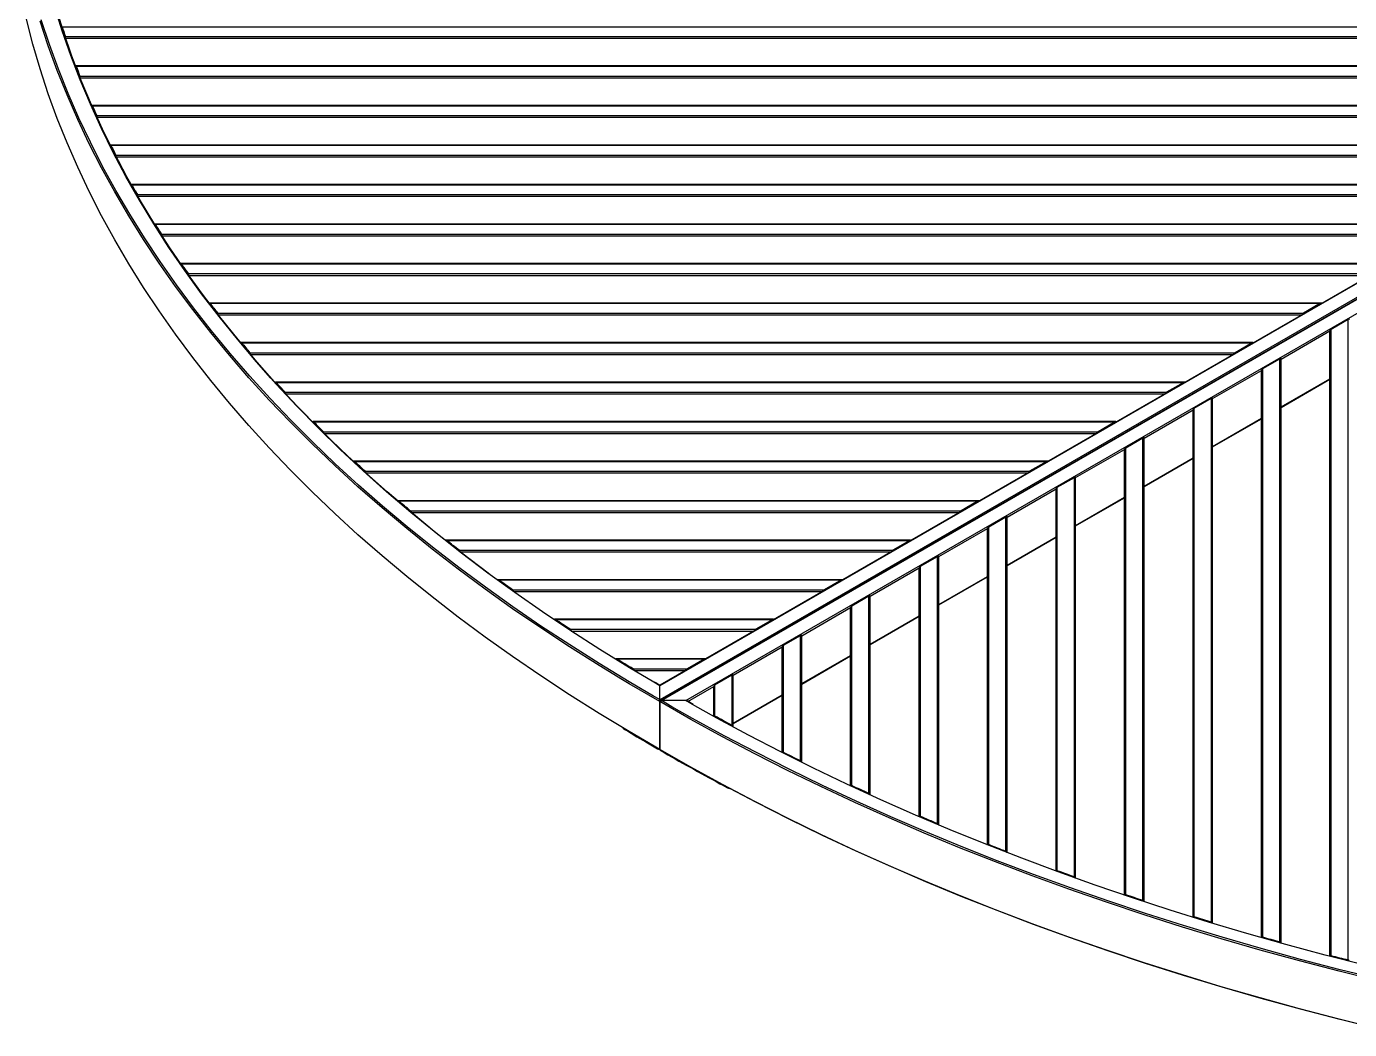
# Model space of a CAD drawing. Header units: millimetres. Extents: x -3019 to 2921, y -1257 to 2943.
# Drawn here: x 607 to 1148, y 664 to 1074 of the extents above; entities that cross this region are included whole.
import ezdxf

# ---------------------------------------------------------------- set-up
doc = ezdxf.new("R2010")
doc.units = ezdxf.units.MM

# ---------------------------------------------------------------- blocks, each defined once
blk = doc.blocks.new('izometria')
for p, q in [((-312.04, 1098.12), (375.2, 1098.12)), ((-310.7, 1094.08), (381.37, 1094.08)), ((-310.6, 1093.38), (381.83, 1093.38)), ((396.91, 1091.03), (-67.66, 822.84)), ((387.01, 1091.03), (-67.66, 828.56)), ((386.51, 1090.91), (-67.66, 828.73)), ((397.61, 1090.79), (-67.46, 822.32)), ((-66.96, 822.44), (397.61, 1090.63)), ((-57.06, 822.44), (397.61, 1084.91)), ((370.87, 1082.05), (-306.41, 1082.05)), ((-306.34, 1081.96), (370.58, 1081.96)), ((-304.77, 1077.92), (363.58, 1077.92)), ((-304.66, 1077.22), (362.78, 1077.22)), ((342.87, 1065.88), (-299.78, 1065.88)), ((-299.71, 1065.79), (342.58, 1065.79)), ((-297.9, 1061.75), (335.58, 1061.75)), ((-297.77, 1061.05), (334.78, 1061.05)), ((314.87, 1049.72), (-292.2, 1049.72)), ((-292.12, 1049.63), (314.58, 1049.63)), ((-290.07, 1045.59), (307.58, 1045.59)), ((-289.92, 1044.89), (306.78, 1044.89)), ((286.87, 1033.56), (-283.63, 1033.56)), ((-283.54, 1033.46), (286.58, 1033.46)), ((-281.23, 1029.42), (279.58, 1029.42)), ((-281.07, 1028.73), (278.78, 1028.73)), ((258.87, 1017.39), (-274.04, 1017.39)), ((-273.94, 1017.3), (258.58, 1017.3)), ((-271.38, 1013.26), (251.58, 1013.26)), ((-271.19, 1012.56), (250.78, 1012.56)), ((230.87, 1001.23), (-263.4, 1001.23)), ((-263.29, 1001.14), (230.58, 1001.14)), ((-260.46, 997.1), (223.58, 997.1)), ((-260.25, 996.4), (222.78, 996.4)), ((202.87, 985.06), (-251.67, 985.06)), ((-251.54, 984.97), (202.58, 984.97)), ((202.58, 984.97), (195.58, 980.93)), ((-248.43, 980.93), (195.58, 980.93)), ((-248.21, 980.23), (194.78, 980.23)), ((206.89, 974.4), (213.89, 978.44)), ((206.89, 718.08), (206.89, 974.4)), ((213.89, 716.28), (213.89, 978.44)), ((174.87, 968.9), (-238.8, 968.9)), ((-238.66, 968.81), (174.58, 968.81)), ((174.58, 968.81), (167.58, 964.77)), ((186.39, 962.16), (206.39, 973.7)), ((206.39, 717.89), (206.39, 973.7)), ((-235.25, 964.77), (167.58, 964.77)), ((-235.01, 964.07), (166.78, 964.07)), ((178.89, 958.24), (185.89, 962.28)), ((178.89, 725.69), (178.89, 958.24)), ((185.89, 723.72), (185.89, 962.28)), ((186.39, 723.26), (186.39, 962.16)), ((146.87, 952.74), (-224.73, 952.74)), ((-224.58, 952.64), (146.58, 952.64)), ((146.58, 952.64), (139.58, 948.6)), ((158.39, 945.99), (178.39, 957.54)), ((178.39, 725.51), (178.39, 957.54)), ((186.39, 942.56), (206.39, 954.11)), ((186.39, 942.39), (206.39, 953.94)), ((-220.86, 948.6), (139.58, 948.6)), ((-220.6, 947.91), (138.78, 947.91)), ((150.89, 942.07), (157.89, 946.11)), ((150.89, 733.99), (150.89, 942.07)), ((157.89, 731.85), (157.89, 946.11)), ((158.39, 731.37), (158.39, 945.99)), ((118.87, 936.57), (-209.4, 936.57)), ((-209.24, 936.48), (118.58, 936.48)), ((118.58, 936.48), (111.58, 932.44)), ((130.39, 929.83), (150.39, 941.37)), ((150.39, 733.82), (150.39, 941.37)), ((158.39, 926.4), (178.39, 937.94)), ((158.39, 926.23), (178.39, 937.77)), ((-205.19, 932.44), (111.58, 932.44)), ((-204.9, 931.74), (110.78, 931.74)), ((102.39, 913.67), (122.39, 925.21)), ((122.39, 742.87), (122.39, 925.21)), ((122.89, 925.91), (129.89, 929.95)), ((122.89, 743.04), (122.89, 925.91)), ((129.89, 740.71), (129.89, 929.95)), ((130.39, 740.21), (130.39, 929.83)), ((90.87, 920.41), (-192.73, 920.41)), ((-192.55, 920.32), (90.58, 920.32)), ((90.58, 920.32), (83.58, 916.27)), ((130.39, 910.23), (150.39, 921.78)), ((130.39, 910.06), (150.39, 921.61)), ((-188.17, 916.27), (83.58, 916.27)), ((-187.85, 915.58), (82.78, 915.58)), ((74.39, 897.5), (94.39, 909.05)), ((94.39, 752.71), (94.39, 909.05)), ((94.89, 909.74), (101.89, 913.78)), ((94.89, 752.87), (94.89, 909.74)), ((101.89, 750.34), (101.89, 913.78)), ((102.39, 749.82), (102.39, 913.67)), ((62.87, 904.24), (-174.64, 904.24)), ((-174.45, 904.15), (62.58, 904.15)), ((62.58, 904.15), (55.58, 900.11)), ((102.39, 894.07), (122.39, 905.61)), ((102.39, 893.9), (122.39, 905.44)), ((-169.68, 900.11), (55.58, 900.11)), ((-169.34, 899.41), (54.78, 899.41)), ((46.39, 881.34), (66.39, 892.88)), ((66.39, 763.39), (66.39, 892.88)), ((66.89, 893.58), (73.89, 897.62)), ((66.89, 763.54), (66.89, 893.58)), ((73.89, 760.79), (73.89, 897.62)), ((74.39, 760.25), (74.39, 897.5)), ((34.87, 888.08), (-155.01, 888.08)), ((-154.8, 887.99), (34.58, 887.99)), ((34.58, 887.99), (27.58, 883.95)), ((74.39, 877.9), (94.39, 889.45)), ((74.39, 877.73), (94.39, 889.28)), ((-149.64, 883.95), (27.58, 883.95)), ((-149.26, 883.25), (26.78, 883.25)), ((18.39, 865.17), (38.39, 876.72)), ((38.39, 774.97), (38.39, 876.72)), ((38.89, 877.42), (45.89, 881.46)), ((38.89, 775.11), (38.89, 877.42)), ((45.89, 772.13), (45.89, 881.46)), ((46.39, 771.56), (46.39, 881.34)), ((6.87, 871.92), (-133.72, 871.92)), ((-133.49, 871.82), (6.58, 871.82)), ((6.58, 871.82), (-0.42, 867.78)), ((46.39, 861.74), (66.39, 873.29)), ((46.39, 861.57), (66.39, 873.12)), ((-127.89, 867.78), (-0.42, 867.78)), ((-127.48, 867.09), (-1.22, 867.09)), ((-9.61, 849.01), (10.39, 860.55)), ((10.39, 787.53), (10.39, 860.55)), ((10.89, 861.25), (17.89, 865.29)), ((10.89, 787.67), (10.89, 861.25)), ((17.89, 784.43), (17.89, 865.29)), ((18.39, 783.83), (18.39, 865.17)), ((-21.13, 855.75), (-110.61, 855.75)), ((-110.37, 855.66), (-21.42, 855.66)), ((-21.42, 855.66), (-28.42, 851.62)), ((18.39, 845.58), (38.39, 857.12)), ((18.39, 845.41), (38.39, 856.95)), ((-104.28, 851.62), (-28.42, 851.62)), ((-103.84, 850.92), (-29.22, 850.92)), ((-37.61, 832.84), (-17.61, 844.39)), ((-17.61, 801.17), (-17.61, 844.39)), ((-17.11, 845.09), (-10.11, 849.13)), ((-17.11, 801.3), (-17.11, 845.09)), ((-10.11, 797.78), (-10.11, 849.13)), ((-9.61, 797.15), (-9.61, 849.01)), ((-49.13, 839.59), (-85.49, 839.59)), ((-85.22, 839.5), (-49.42, 839.5)), ((-49.42, 839.5), (-56.42, 835.45)), ((-9.61, 829.41), (10.39, 840.96)), ((-9.61, 829.24), (10.39, 840.79)), ((-78.6, 835.45), (-56.42, 835.45)), ((-78.12, 834.76), (-57.22, 834.76)), ((-67.66, 828.56), (-70.03, 829.95)), ((-67.66, 822.84), (-67.66, 828.56)), ((-67.66, 822.85), (-67.66, 828.56)), ((-56.18, 822.12), (-45.61, 828.23)), ((-45.61, 816), (-45.61, 828.23)), ((-45.11, 828.92), (-38.11, 832.96)), ((-45.11, 816.12), (-45.11, 828.92)), ((-38.11, 812.3), (-38.11, 832.96)), ((-37.61, 811.63), (-37.61, 832.84)), ((-67.66, 822.85), (-70.17, 824.29)), ((-57.06, 822.44), (-66.96, 822.44)), ((-57.05, 822.44), (-66.95, 822.44)), ((-62.69, 819.98), (-66.95, 822.44)), ((-54.28, 820.86), (-57.05, 822.44)), ((-37.61, 813.25), (-17.61, 824.79)), ((-37.61, 813.08), (-17.61, 824.62)), ((-67.66, 802.43), (-67.66, 822.03)), ((-67.65, 822.03), (-67.65, 802.43)), ((-54.03, 820.88), (-56.53, 822.32)), ((-67.84, 802.4), (-67.65, 802.29)), ((-67.66, 802.26), (-67.66, 802.26))]:
    blk.add_line(p, q)
at = {"flags": 128}
for points in [[(-243.92, 965.14), (-250.97, 973.71), (-258.31, 983.09), (-265.32, 992.55), (-272.01, 1002.09), (-278.38, 1011.71), (-284.41, 1021.39), (-290.11, 1031.14), (-295.48, 1040.95), (-300.51, 1050.83), (-305.2, 1060.76), (-309.56, 1070.74), (-313.57, 1080.76), (-317.23, 1090.83), (-320.56, 1100.95)], [(-82.95, 831), (-92.51, 836.83), (-104.56, 844.43), (-116.33, 852.18), (-127.85, 860.05), (-139.09, 868.05), (-150.05, 876.19), (-160.74, 884.44), (-171.14, 892.81), (-181.25, 901.31), (-191.07, 909.91), (-200.59, 918.63), (-209.81, 927.45), (-218.73, 936.37), (-227.34, 945.4), (-235.65, 954.52), (-243.63, 963.74), (-251.31, 973.04), (-258.66, 982.43), (-265.69, 991.9), (-272.39, 1001.45), (-278.77, 1011.08), (-284.81, 1020.77), (-290.53, 1030.53), (-295.9, 1040.36), (-300.95, 1050.24), (-305.65, 1060.18), (-310.01, 1070.18), (-314.03, 1080.22), (-317.7, 1090.3), (-321.03, 1100.42)], [(-226.66, 954.32), (-232.6, 961.04), (-240.4, 970.24), (-247.88, 979.52), (-255.04, 988.89), (-261.87, 998.34), (-268.38, 1007.86), (-274.57, 1017.46), (-280.42, 1027.12), (-285.94, 1036.85), (-291.13, 1046.64), (-295.98, 1056.49), (-300.49, 1066.39), (-304.66, 1076.35), (-308.49, 1086.34), (-311.98, 1096.38), (-315.12, 1106.46)], [(-136.96, 873.96), (-137.83, 874.6), (-148.59, 882.73), (-159.06, 890.97), (-169.25, 899.34), (-179.15, 907.82), (-188.76, 916.41), (-198.07, 925.11), (-207.09, 933.91), (-215.79, 942.82), (-224.2, 951.82), (-232.29, 960.91), (-240.07, 970.1), (-247.53, 979.38), (-254.68, 988.73), (-261.5, 998.17), (-268, 1007.68), (-274.17, 1017.27), (-280.01, 1026.92), (-285.53, 1036.64), (-290.7, 1046.42), (-295.54, 1056.26), (-300.04, 1066.15), (-304.21, 1076.09), (-308.03, 1086.07), (-311.51, 1096.1), (-314.64, 1106.16)], [(-82.95, 811.4), (-92.51, 817.23), (-104.56, 824.84), (-116.33, 832.58), (-127.85, 840.45), (-139.09, 848.46), (-150.05, 856.59), (-160.74, 864.84), (-171.14, 873.22), (-181.25, 881.71), (-191.07, 890.31), (-200.59, 899.03), (-209.81, 907.85), (-218.73, 916.78), (-227.34, 925.8), (-235.65, 934.93), (-243.63, 944.14), (-251.31, 953.44), (-258.66, 962.83), (-265.69, 972.3), (-272.39, 981.85), (-278.77, 991.48), (-284.81, 1001.17), (-290.53, 1010.94), (-295.9, 1020.76), (-300.95, 1030.65), (-305.65, 1040.59), (-310.01, 1050.58), (-314.03, 1060.62), (-317.7, 1070.7), (-321.03, 1080.83), (-324.01, 1090.99), (-326.64, 1101.18)], [(-70.17, 824.29), (-80.19, 830.17), (-92.47, 837.63), (-104.49, 845.23), (-116.25, 852.97), (-127.74, 860.84), (-138.96, 868.83), (-149.9, 876.96), (-160.57, 885.2), (-170.95, 893.57), (-181.04, 902.05), (-190.84, 910.65), (-200.35, 919.36), (-209.55, 928.17), (-218.45, 937.09), (-227.05, 946.1), (-235.34, 955.21), (-243.31, 964.42), (-243.92, 965.14)], [(-70.03, 829.95), (-80.03, 835.9), (-92.14, 843.38), (-104, 851), (-115.59, 858.75), (-126.91, 866.63), (-137.96, 874.64), (-148.74, 882.77), (-159.23, 891.03), (-169.44, 899.4), (-179.36, 907.89), (-188.99, 916.49), (-198.32, 925.19), (-207.35, 934.01), (-216.08, 942.92), (-224.49, 951.93), (-226.66, 954.32)], [(-220.86, 948.6), (-221.33, 949.11), (-221.8, 949.61), (-222.26, 950.12), (-222.73, 950.62), (-223.19, 951.13), (-223.66, 951.63), (-224.12, 952.14), (-224.58, 952.64)], [(-205.19, 932.44), (-205.7, 932.94), (-206.21, 933.45), (-206.72, 933.95), (-207.22, 934.46), (-207.73, 934.96), (-208.23, 935.47), (-208.73, 935.97), (-209.24, 936.48)], [(-188.17, 916.27), (-188.72, 916.78), (-189.27, 917.28), (-189.82, 917.79), (-190.37, 918.29), (-190.92, 918.8), (-191.46, 919.3), (-192.01, 919.81), (-192.55, 920.32)], [(-169.68, 900.11), (-170.28, 900.61), (-170.88, 901.12), (-171.48, 901.62), (-172.07, 902.13), (-172.67, 902.63), (-173.26, 903.14), (-173.85, 903.65), (-174.45, 904.15)], [(-149.64, 883.95), (-150.29, 884.45), (-150.93, 884.95), (-151.58, 885.46), (-152.23, 885.96), (-152.87, 886.47), (-153.52, 886.97), (-154.16, 887.48), (-154.8, 887.99)], [(-127.89, 867.78), (-128.59, 868.29), (-129.3, 868.79), (-130, 869.29), (-130.7, 869.8), (-131.4, 870.3), (-132.1, 870.81), (-132.8, 871.32), (-133.49, 871.82)], [(-104.28, 851.62), (-105.04, 852.12), (-105.81, 852.63), (-106.57, 853.13), (-107.33, 853.63), (-108.09, 854.14), (-108.85, 854.65), (-109.61, 855.15), (-110.37, 855.66)], [(-78.6, 835.45), (-79.43, 835.96), (-80.26, 836.46), (-81.09, 836.97), (-81.92, 837.47), (-82.75, 837.98), (-83.57, 838.48), (-84.4, 838.99), (-85.22, 839.5)], [(-67.66, 822.03), (-80.21, 829.36), (-82.95, 831)], [(-67.66, 828.56), (-67.66, 828.63), (-67.66, 828.68), (-67.66, 828.72), (-67.66, 828.73)], [(-67.66, 822.03), (-67.66, 822.1), (-67.66, 822.19), (-67.66, 822.29), (-67.66, 822.38), (-67.66, 822.49), (-67.66, 822.58), (-67.66, 822.68), (-67.66, 822.77), (-67.66, 822.84)], [(226.6, 707.71), (210.19, 711.77), (193.93, 716.01), (177.81, 720.44), (161.85, 725.05), (146.05, 729.84), (130.42, 734.82), (114.95, 739.97), (99.67, 745.29), (84.58, 750.79), (69.67, 756.46), (54.96, 762.29), (40.45, 768.3), (26.15, 774.46), (12.07, 780.79), (-1.8, 787.28), (-15.44, 793.93), (-28.85, 800.73), (-42.02, 807.68), (-54.96, 814.78), (-67.65, 822.03)], [(227.02, 708.33), (210.63, 712.38), (194.39, 716.62), (178.29, 721.04), (162.34, 725.64), (146.56, 730.42), (130.94, 735.38), (115.5, 740.52), (100.23, 745.84), (85.15, 751.33), (70.26, 756.98), (55.56, 762.81), (41.07, 768.8), (26.78, 774.96), (12.71, 781.28), (-1.14, 787.75), (-14.77, 794.39), (-28.17, 801.18), (-41.34, 808.11), (-54.26, 815.2), (-62.69, 819.98)], [(220.67, 714.27), (204.45, 718.4), (188.36, 722.72), (172.43, 727.22), (156.66, 731.9), (141.05, 736.76), (125.61, 741.8), (110.34, 747.01), (95.26, 752.4), (80.36, 757.95), (65.66, 763.68), (51.15, 769.57), (36.85, 775.63), (22.76, 781.85), (8.89, 788.23), (-4.76, 794.77), (-18.18, 801.46), (-31.38, 808.3), (-44.33, 815.3), (-54.28, 820.86)], [(-38.11, 812.3), (-38.99, 812.77), (-39.87, 813.25), (-40.74, 813.73), (-41.62, 814.2), (-42.49, 814.68), (-43.37, 815.16), (-44.24, 815.64), (-45.11, 816.12)], [(-67.66, 802.44), (-80.21, 809.76), (-82.95, 811.4)], [(-67.66, 802.26), (-67.66, 802.26), (-67.66, 802.27), (-67.66, 802.3), (-67.66, 802.36), (-67.66, 802.43)], [(226.6, 688.11), (210.19, 692.17), (193.93, 696.41), (177.81, 700.84), (161.85, 705.45), (146.05, 710.25), (130.42, 715.22), (114.95, 720.37), (99.67, 725.69), (84.58, 731.19), (69.67, 736.86), (54.96, 742.7), (40.45, 748.7), (26.15, 754.87), (12.07, 761.2), (-1.8, 767.69), (-15.44, 774.33), (-28.85, 781.13), (-42.02, 788.08), (-54.96, 795.18), (-67.65, 802.43)], [(-10.11, 797.78), (-10.99, 798.22), (-11.87, 798.66), (-12.74, 799.1), (-13.62, 799.54), (-14.49, 799.97), (-15.37, 800.42), (-16.24, 800.86), (-17.11, 801.3)], [(227.02, 687.92), (210.63, 691.97), (194.39, 696.2), (178.29, 700.62), (162.34, 705.23), (146.56, 710.01), (130.94, 714.97), (115.5, 720.11), (100.23, 725.42), (85.15, 730.91), (70.26, 736.57), (55.56, 742.4), (41.07, 748.39), (26.78, 754.55), (12.71, 760.86), (-1.14, 767.34), (-14.77, 773.97), (-28.17, 780.76), (-39.07, 786.49)], [(17.89, 784.43), (17.01, 784.83), (16.14, 785.24), (15.26, 785.64), (14.38, 786.04), (13.51, 786.45), (12.64, 786.85), (11.76, 787.26), (10.89, 787.67)], [(45.89, 772.13), (45.01, 772.5), (44.14, 772.87), (43.26, 773.24), (42.38, 773.62), (41.51, 773.99), (40.64, 774.36), (39.76, 774.74), (38.89, 775.11)], [(73.89, 760.79), (73.01, 761.13), (72.14, 761.47), (71.26, 761.82), (70.39, 762.16), (69.51, 762.5), (68.64, 762.85), (67.76, 763.19), (66.89, 763.54)], [(101.89, 750.34), (101.01, 750.65), (100.14, 750.97), (99.26, 751.28), (98.39, 751.6), (97.51, 751.92), (96.64, 752.23), (95.76, 752.55), (94.89, 752.87)], [(129.89, 740.71), (129.01, 741), (128.14, 741.29), (127.26, 741.58), (126.39, 741.87), (125.51, 742.16), (124.64, 742.45), (123.76, 742.75), (122.89, 743.04)], [(157.89, 731.85), (157.01, 732.12), (156.14, 732.38), (155.26, 732.65), (154.39, 732.92), (153.51, 733.19), (152.64, 733.45), (151.76, 733.72), (150.89, 733.99)], [(185.89, 723.72), (185.01, 723.96), (184.14, 724.21), (183.26, 724.45), (182.39, 724.7), (181.51, 724.95), (180.64, 725.19), (179.76, 725.44), (178.89, 725.69)], [(213.89, 716.28), (213.01, 716.51), (212.14, 716.73), (211.26, 716.95), (210.39, 717.18), (209.51, 717.4), (208.64, 717.63), (207.76, 717.85), (206.89, 718.08)]]:
    blk.add_lwpolyline(points, dxfattribs=at)
for centre, radius, start, end in [((3.19, 1200.11), 331.32, 197.9292, 198.6653), ((15.18, 1204.49), 344.08, 200.8617, 201.5836), ((26.79, 1209.4), 356.68, 203.7414, 204.4525), ((40.22, 1215.81), 371.57, 206.5669, 207.2657), ((56.52, 1224.57), 390.08, 209.3356, 210.0187), ((74.44, 1235.38), 411, 212.0456, 212.7127), ((92.05, 1247.12), 432.17, 214.6932, 215.3473), ((112.7, 1262.27), 457.79, 217.2824, 217.9208), ((133.56, 1279.05), 484.56, 219.8115, 220.4364)]:
    blk.add_arc(centre, radius, start, end)
for centre, major_axis, ratio, start_param, end_param in [((202.58, 984.56), (0.444, 0.444), 0.517687, 6.23262, 7.376285), ((195.58, 980.52), (0.444, 0.444), 0.517687, 1.0931, 2.236765), ((206.89, 973.99), (0.444, 0.444), 0.517687, 1.0931, 2.663896), ((213.89, 978.03), (0.444, 0.444), 0.517687, 5.805489, 7.376285), ((174.58, 968.4), (0.444, 0.444), 0.517687, 6.23262, 7.376285), ((167.58, 964.36), (0.444, 0.444), 0.517687, 1.0931, 2.236765), ((178.89, 957.83), (0.444, 0.444), 0.517687, 1.0931, 2.663896), ((185.89, 961.87), (0.444, 0.444), 0.517687, 5.805489, 7.376285), ((146.58, 952.24), (0.444, 0.444), 0.517687, 6.23262, 7.376285), ((139.58, 948.19), (0.444, 0.444), 0.517687, 1.0931, 2.236765), ((150.89, 941.66), (0.444, 0.444), 0.517687, 1.0931, 2.663896), ((157.89, 945.7), (0.444, 0.444), 0.517687, 5.805489, 7.376285), ((118.58, 936.07), (0.444, 0.444), 0.517687, 6.23262, 7.376285), ((111.58, 932.03), (0.444, 0.444), 0.517687, 1.0931, 2.236765), ((122.89, 925.5), (0.444, 0.444), 0.517687, 1.0931, 2.663896), ((129.89, 929.54), (0.444, 0.444), 0.517687, 5.805489, 7.376285), ((90.58, 919.91), (0.444, 0.444), 0.517687, 6.23262, 7.376285), ((83.58, 915.87), (0.444, 0.444), 0.517687, 1.0931, 2.236765), ((94.89, 909.34), (0.444, 0.444), 0.517687, 1.0931, 2.663896), ((101.89, 913.38), (0.444, 0.444), 0.517687, 5.805489, 7.376285), ((62.58, 903.74), (0.444, 0.444), 0.517687, 6.23262, 7.376285), ((55.58, 899.7), (0.444, 0.444), 0.517687, 1.0931, 2.236765), ((66.89, 893.17), (0.444, 0.444), 0.517687, 1.0931, 2.663896), ((73.89, 897.21), (0.444, 0.444), 0.517687, 5.805489, 7.376285), ((34.58, 887.58), (0.444, 0.444), 0.517687, 6.23262, 7.376285), ((27.58, 883.54), (0.444, 0.444), 0.517687, 1.0931, 2.236765), ((38.89, 877.01), (0.444, 0.444), 0.517687, 1.0931, 2.663896), ((45.89, 881.05), (0.444, 0.444), 0.517687, 5.805489, 7.376285), ((6.58, 871.42), (0.444, 0.444), 0.517687, 6.23262, 7.376285), ((-0.42, 867.37), (0.444, 0.444), 0.517687, 1.0931, 2.236765), ((10.89, 860.84), (0.444, 0.444), 0.517687, 1.0931, 2.663896), ((17.89, 864.88), (0.444, 0.444), 0.517687, 5.805489, 7.376285), ((-21.42, 855.25), (0.444, 0.444), 0.517687, 6.23262, 7.376285), ((-28.42, 851.21), (0.444, 0.444), 0.517687, 1.0931, 2.236765), ((-17.11, 844.68), (0.444, 0.444), 0.517687, 1.0931, 2.663896), ((-10.11, 848.72), (0.444, 0.444), 0.517687, 5.805489, 7.376285), ((-49.42, 839.09), (0.444, 0.444), 0.517687, 6.23262, 7.376285), ((-56.42, 835.05), (0.444, 0.444), 0.517687, 1.0931, 2.236765), ((-45.11, 828.52), (0.444, 0.444), 0.517687, 1.0931, 2.663896), ((-38.11, 832.56), (0.444, 0.444), 0.517687, 5.805489, 7.376285), ((-66.96, 822.03), (0.707, 0), 0.577382, 1.570796, 3.141593), ((-57.06, 822.03), (0.707, 0), 0.577382, 0.905325, 1.570796), ((-66.96, 802.43), (0.707, 0), 0.577382, 3.141593, 3.977213)]:
    blk.add_ellipse(centre, major_axis=major_axis, ratio=ratio, start_param=start_param, end_param=end_param)
for points, knots in [([(-312.04, 1098.12), (-312.05, 1098.15), (-312.07, 1098.21), (-312.1, 1098.22), (-312.12, 1098.18), (-312.13, 1098.1), (-312.13, 1098.03), (-312.13, 1098)], [0, 0, 0, 0, 0.219348, 0.438772, 0.656408, 0.870495, 1, 1, 1, 1]), ([(-310.6, 1093.38), (-310.6, 1093.43), (-310.61, 1093.53), (-310.62, 1093.7), (-310.65, 1093.86), (-310.67, 1093.99), (-310.69, 1094.05), (-310.7, 1094.08)], [0, 0, 0, 0, 0.2097289, 0.4194203, 0.6308295, 0.8459234, 1, 1, 1, 1]), ([(-306.34, 1081.96), (-306.36, 1081.98), (-306.38, 1082.04), (-306.41, 1082.06), (-306.44, 1082.01), (-306.45, 1081.93), (-306.45, 1081.86), (-306.45, 1081.84)], [0, 0, 0, 0, 0.221115, 0.442407, 0.661166, 0.87496, 1, 1, 1, 1]), ([(-304.66, 1077.35), (-304.67, 1077.35), (-304.67, 1077.41), (-304.68, 1077.53), (-304.71, 1077.69), (-304.74, 1077.83), (-304.76, 1077.89), (-304.77, 1077.92)], [0, 0, 0, 0, 0.037129, 0.289855, 0.545402, 0.80713, 1, 1, 1, 1]), ([(-299.71, 1065.79), (-299.73, 1065.82), (-299.75, 1065.88), (-299.79, 1065.89), (-299.82, 1065.85), (-299.84, 1065.77), (-299.84, 1065.7), (-299.84, 1065.67)], [0, 0, 0, 0, 0.223281, 0.446745, 0.666784, 0.880201, 1, 1, 1, 1]), ([(-297.77, 1061.05), (-297.77, 1061.1), (-297.78, 1061.2), (-297.8, 1061.36), (-297.83, 1061.53), (-297.87, 1061.66), (-297.89, 1061.72), (-297.9, 1061.75)], [0, 0, 0, 0, 0.205941, 0.41177, 0.620509, 0.835887, 1, 1, 1, 1]), ([(-292.12, 1049.63), (-292.13, 1049.66), (-292.17, 1049.71), (-292.21, 1049.73), (-292.24, 1049.68), (-292.26, 1049.6), (-292.26, 1049.53), (-292.26, 1049.51)], [0, 0, 0, 0, 0.225838, 0.451851, 0.673367, 0.886273, 1, 1, 1, 1]), ([(-289.92, 1044.89), (-289.92, 1044.94), (-289.92, 1045.03), (-289.95, 1045.2), (-289.98, 1045.36), (-290.02, 1045.5), (-290.05, 1045.56), (-290.07, 1045.59)], [0, 0, 0, 0, 0.203611, 0.407081, 0.614267, 0.82962, 1, 1, 1, 1]), ([(-283.54, 1033.46), (-283.55, 1033.49), (-283.59, 1033.55), (-283.64, 1033.56), (-283.68, 1033.52), (-283.7, 1033.43), (-283.7, 1033.37), (-283.7, 1033.34)], [0, 0, 0, 0, 0.228809, 0.457809, 0.680925, 0.893211, 1, 1, 1, 1]), ([(-281.07, 1028.73), (-281.07, 1028.77), (-281.07, 1028.87), (-281.1, 1029.03), (-281.14, 1029.19), (-281.18, 1029.33), (-281.22, 1029.39), (-281.23, 1029.42)], [0, 0, 0, 0, 0.200984, 0.401827, 0.607086, 0.822467, 1, 1, 1, 1]), ([(-273.94, 1017.3), (-273.96, 1017.33), (-274, 1017.39), (-274.06, 1017.4), (-274.1, 1017.35), (-274.12, 1017.27), (-274.12, 1017.2), (-274.12, 1017.18)], [0, 0, 0, 0, 0.2321977, 0.464642, 0.6896002, 0.9010525, 1, 1, 1, 1]), ([(-271.19, 1012.56), (-271.19, 1012.61), (-271.2, 1012.7), (-271.22, 1012.86), (-271.27, 1013.02), (-271.32, 1013.16), (-271.36, 1013.23), (-271.38, 1013.26)], [0, 0, 0, 0, 0.198096, 0.395993, 0.599196, 0.814442, 1, 1, 1, 1]), ([(-263.29, 1001.14), (-263.31, 1001.17), (-263.36, 1001.22), (-263.42, 1001.23), (-263.46, 1001.2), (-263.47, 1001.15), (-263.47, 1001.14)], [0, 0, 0, 0, 0.3056332, 0.6116209, 0.9053827, 1, 1, 1, 1]), ([(-260.26, 996.49), (-260.26, 996.51), (-260.26, 996.57), (-260.29, 996.7), (-260.34, 996.86), (-260.39, 997), (-260.44, 997.06), (-260.46, 997.1)], [0, 0, 0, 0, 0.076336, 0.299661, 0.530027, 0.776789, 1, 1, 1, 1]), ([(-251.54, 984.97), (-251.57, 985), (-251.62, 985.06), (-251.69, 985.08), (-251.72, 985.04), (-251.73, 985.02)], [0, 0, 0, 0, 0.365431, 0.731362, 1, 1, 1, 1]), ([(-248.21, 980.23), (-248.21, 980.28), (-248.21, 980.37), (-248.25, 980.53), (-248.3, 980.69), (-248.36, 980.83), (-248.41, 980.9), (-248.43, 980.93)], [0, 0, 0, 0, 0.191378, 0.382502, 0.580585, 0.795314, 1, 1, 1, 1]), ([(-238.66, 968.81), (-238.69, 968.84), (-238.75, 968.9), (-238.82, 968.91), (-238.84, 968.88), (-238.85, 968.86)], [0, 0, 0, 0, 0.39146, 0.783721, 1, 1, 1, 1]), ([(-235.02, 964.22), (-235.03, 964.27), (-235.05, 964.37), (-235.1, 964.52), (-235.17, 964.66), (-235.23, 964.73), (-235.25, 964.77)], [0, 0, 0, 0, 0.212333, 0.458133, 0.728093, 1, 1, 1, 1]), ([(-224.58, 952.64), (-224.61, 952.67), (-224.68, 952.73), (-224.75, 952.75), (-224.78, 952.71), (-224.8, 952.69)], [0, 0, 0, 0, 0.383912, 0.768681, 1, 1, 1, 1]), ([(-220.63, 948.12), (-220.63, 948.14), (-220.65, 948.22), (-220.7, 948.35), (-220.77, 948.49), (-220.83, 948.57), (-220.86, 948.6)], [0, 0, 0, 0, 0.126639, 0.391055, 0.685431, 1, 1, 1, 1]), ([(-209.24, 936.48), (-209.28, 936.51), (-209.36, 936.58), (-209.44, 936.58), (-209.47, 936.53), (-209.48, 936.51)], [0, 0, 0, 0, 0.4274447, 0.7930963, 1, 1, 1, 1]), ([(-204.94, 931.97), (-204.94, 931.99), (-204.96, 932.05), (-205.01, 932.18), (-205.09, 932.33), (-205.16, 932.4), (-205.19, 932.44)], [0, 0, 0, 0, 0.0907002, 0.3568172, 0.6576398, 1, 1, 1, 1]), ([(-192.55, 920.32), (-192.6, 920.35), (-192.69, 920.42), (-192.78, 920.4), (-192.83, 920.37), (-192.84, 920.33), (-192.84, 920.33)], [0, 0, 0, 0, 0.386707, 0.732284, 0.982404, 1, 1, 1, 1]), ([(-187.89, 915.8), (-187.89, 915.82), (-187.91, 915.88), (-187.96, 916.01), (-188.05, 916.16), (-188.13, 916.23), (-188.17, 916.27)], [0, 0, 0, 0, 0.087051, 0.344502, 0.64021, 1, 1, 1, 1]), ([(-174.45, 904.15), (-174.49, 904.19), (-174.59, 904.25), (-174.69, 904.24), (-174.75, 904.2), (-174.76, 904.15), (-174.76, 904.14)], [0, 0, 0, 0, 0.359012, 0.695814, 0.927734, 1, 1, 1, 1]), ([(-169.38, 899.62), (-169.38, 899.64), (-169.4, 899.71), (-169.46, 899.83), (-169.56, 899.99), (-169.64, 900.07), (-169.68, 900.11)], [0, 0, 0, 0, 0.09631, 0.340915, 0.626786, 1, 1, 1, 1]), ([(-154.8, 887.99), (-154.85, 888.02), (-154.94, 888.08), (-155.05, 888.08), (-155.13, 888.04), (-155.14, 887.98), (-155.15, 887.96)], [0, 0, 0, 0, 0.339438, 0.621337, 0.850481, 1, 1, 1, 1]), ([(-149.3, 883.45), (-149.31, 883.47), (-149.33, 883.54), (-149.39, 883.66), (-149.49, 883.81), (-149.58, 883.9), (-149.63, 883.94), (-149.64, 883.95)], [0, 0, 0, 0, 0.105384, 0.336632, 0.611877, 0.942076, 1, 1, 1, 1]), ([(-133.49, 871.82), (-133.55, 871.86), (-133.64, 871.92), (-133.77, 871.92), (-133.84, 871.87), (-133.88, 871.8), (-133.89, 871.73), (-133.89, 871.7)], [0, 0, 0, 0, 0.28351, 0.528574, 0.722014, 0.884008, 1, 1, 1, 1]), ([(-127.48, 867.09), (-127.49, 867.13), (-127.49, 867.21), (-127.55, 867.36), (-127.64, 867.52), (-127.76, 867.68), (-127.85, 867.75), (-127.89, 867.78)], [0, 0, 0, 0, 0.157116, 0.313673, 0.519616, 0.781099, 1, 1, 1, 1]), ([(-110.37, 855.66), (-110.42, 855.69), (-110.53, 855.75), (-110.66, 855.76), (-110.74, 855.71), (-110.79, 855.64), (-110.79, 855.57), (-110.8, 855.54)], [0, 0, 0, 0, 0.277362, 0.528458, 0.720273, 0.877228, 1, 1, 1, 1]), ([(-103.84, 850.92), (-103.84, 850.96), (-103.85, 851.04), (-103.9, 851.19), (-104, 851.35), (-104.13, 851.51), (-104.23, 851.58), (-104.28, 851.62)], [0, 0, 0, 0, 0.1505969, 0.3005978, 0.5033312, 0.7693904, 1, 1, 1, 1]), ([(-85.22, 839.5), (-85.28, 839.53), (-85.39, 839.59), (-85.53, 839.59), (-85.63, 839.55), (-85.66, 839.49), (-85.68, 839.47)], [0, 0, 0, 0, 0.3126205, 0.6107933, 0.8304585, 1, 1, 1, 1]), ([(-78.12, 834.76), (-78.12, 834.8), (-78.13, 834.87), (-78.18, 835.02), (-78.29, 835.18), (-78.43, 835.34), (-78.54, 835.42), (-78.6, 835.45)], [0, 0, 0, 0, 0.143597, 0.286561, 0.485358, 0.755975, 1, 1, 1, 1]), ([(-67.66, 828.73), (-67.68, 828.75), (-68.39, 829.16), (-69.09, 829.57), (-69.76, 829.98)], [0, 0, 0, 0, 0.03127, 1, 1, 1, 1]), ([(-67.66, 828.73), (-67.66, 828.73), (-67.66, 828.74), (-67.66, 828.69), (-67.66, 828.6), (-67.66, 828.56)], [0, 0, 0, 0, 0.051355, 0.543486, 1, 1, 1, 1]), ([(-67.66, 822.85), (-67.66, 822.83), (-67.66, 822.75), (-67.66, 822.59), (-67.66, 822.37), (-67.66, 822.21), (-67.66, 822.1), (-67.66, 822.05), (-67.66, 822.03)], [0, 0, 0, 0, 0.092502, 0.436487, 0.646482, 0.809493, 0.943917, 1, 1, 1, 1]), ([(-67.65, 822.03), (-67.65, 822.04), (-67.65, 822.1), (-67.6, 822.19), (-67.49, 822.29), (-67.3, 822.39), (-67.1, 822.43), (-66.97, 822.43), (-66.95, 822.44)], [0, 0, 0, 0, 0.066995, 0.199716, 0.368685, 0.598983, 0.910845, 1, 1, 1, 1]), ([(-57.05, 822.44), (-56.94, 822.43), (-56.75, 822.42), (-56.6, 822.34), (-56.53, 822.31)], [0, 0, 0, 0, 0.5861, 1, 1, 1, 1]), ([(-45.11, 816.12), (-45.18, 816.16), (-45.32, 816.22), (-45.47, 816.21), (-45.56, 816.15), (-45.6, 816.08), (-45.61, 816.02), (-45.61, 815.99)], [0, 0, 0, 0, 0.331942, 0.572938, 0.752844, 0.897659, 1, 1, 1, 1]), ([(-37.61, 811.62), (-37.61, 811.66), (-37.62, 811.74), (-37.68, 811.88), (-37.79, 812.04), (-37.94, 812.19), (-38.05, 812.26), (-38.11, 812.3)], [0, 0, 0, 0, 0.1455657, 0.2905006, 0.4903357, 0.7595763, 1, 1, 1, 1]), ([(-82.83, 811.18), (-79.72, 809.31), (-74.78, 806.35), (-69.71, 803.46), (-67.84, 802.4)], [0, 0, 0, 0, 0.631156, 1, 1, 1, 1]), ([(-67.66, 802.44), (-67.66, 802.4), (-67.66, 802.34), (-67.66, 802.28), (-67.66, 802.26), (-67.66, 802.27), (-67.66, 802.27)], [0, 0, 0, 0, 0.2848195, 0.5687456, 0.9678836, 1, 1, 1, 1]), ([(-67.44, 802.14), (-67.49, 802.17), (-67.57, 802.22), (-67.64, 802.33), (-67.65, 802.4), (-67.65, 802.43)], [0, 0, 0, 0, 0.400712, 0.72733, 1, 1, 1, 1]), ([(-67.44, 802.14), (-67.4, 802.12), (-63.41, 799.77), (-55.32, 795.19), (-45.97, 790), (-40.55, 787.14), (-39.29, 786.47)], [0, 0, 0, 0, 0.0046669, 0.436775, 0.8688878, 1, 1, 1, 1]), ([(-17.11, 801.3), (-17.17, 801.32), (-17.29, 801.38), (-17.45, 801.37), (-17.55, 801.32), (-17.6, 801.24), (-17.61, 801.17), (-17.61, 801.14)], [0, 0, 0, 0, 0.275661, 0.528681, 0.720073, 0.875597, 1, 1, 1, 1]), ([(-9.61, 797.13), (-9.61, 797.17), (-9.62, 797.25), (-9.68, 797.39), (-9.79, 797.54), (-9.94, 797.69), (-10.06, 797.75), (-10.11, 797.78)], [0, 0, 0, 0, 0.15242, 0.304265, 0.507838, 0.772514, 1, 1, 1, 1]), ([(10.89, 787.67), (10.82, 787.69), (10.7, 787.74), (10.55, 787.73), (10.45, 787.67), (10.4, 787.59), (10.39, 787.52), (10.39, 787.49)], [0, 0, 0, 0, 0.2819126, 0.5286441, 0.7216901, 0.8822916, 1, 1, 1, 1]), ([(18.39, 783.79), (18.39, 783.84), (18.38, 783.92), (18.32, 784.05), (18.22, 784.19), (18.07, 784.33), (17.95, 784.4), (17.89, 784.43)], [0, 0, 0, 0, 0.1588119, 0.3170846, 0.4874295, 0.7390853, 1, 1, 1, 1]), ([(38.89, 775.11), (38.82, 775.14), (38.7, 775.18), (38.54, 775.16), (38.45, 775.09), (38.4, 775.01), (38.39, 774.95), (38.39, 774.92)], [0, 0, 0, 0, 0.28759, 0.528987, 0.72363, 0.889173, 1, 1, 1, 1]), ([(46.39, 771.51), (46.39, 771.55), (46.38, 771.64), (46.32, 771.77), (46.22, 771.9), (46.08, 772.02), (45.97, 772.1), (45.9, 772.13), (45.89, 772.13)], [0, 0, 0, 0, 0.164687, 0.328881, 0.504577, 0.712571, 0.960663, 1, 1, 1, 1]), ([(66.89, 763.54), (66.82, 763.56), (66.68, 763.6), (66.52, 763.57), (66.43, 763.48), (66.39, 763.4), (66.39, 763.34), (66.39, 763.33)], [0, 0, 0, 0, 0.293019, 0.571577, 0.760745, 0.95086, 1, 1, 1, 1]), ([(74.39, 760.19), (74.39, 760.23), (74.38, 760.31), (74.31, 760.45), (74.21, 760.58), (74.07, 760.7), (73.96, 760.76), (73.89, 760.79)], [0, 0, 0, 0, 0.1702828, 0.340118, 0.5207981, 0.7308579, 1, 1, 1, 1]), ([(94.89, 752.87), (94.82, 752.89), (94.68, 752.93), (94.52, 752.89), (94.42, 752.8), (94.39, 752.71), (94.39, 752.66), (94.39, 752.65)], [0, 0, 0, 0, 0.297641, 0.56689, 0.759401, 0.952729, 1, 1, 1, 1]), ([(102.39, 749.75), (102.39, 749.79), (102.38, 749.88), (102.31, 750.01), (102.21, 750.14), (102.06, 750.26), (101.95, 750.31), (101.89, 750.34)], [0, 0, 0, 0, 0.17541, 0.350407, 0.535505, 0.747123, 1, 1, 1, 1]), ([(122.89, 743.04), (122.82, 743.06), (122.68, 743.09), (122.52, 743.04), (122.42, 742.95), (122.39, 742.87), (122.39, 742.81), (122.39, 742.8)], [0, 0, 0, 0, 0.301924, 0.56309, 0.758502, 0.954634, 1, 1, 1, 1]), ([(130.39, 740.13), (130.39, 740.18), (130.38, 740.26), (130.31, 740.4), (130.2, 740.52), (130.06, 740.64), (129.95, 740.68), (129.89, 740.71)], [0, 0, 0, 0, 0.180167, 0.359965, 0.549062, 0.761864, 1, 1, 1, 1]), ([(150.89, 733.99), (150.83, 734.01), (150.7, 734.04), (150.54, 734), (150.43, 733.91), (150.39, 733.81), (150.39, 733.75), (150.39, 733.74)], [0, 0, 0, 0, 0.253242, 0.507072, 0.741729, 0.946233, 1, 1, 1, 1]), ([(158.39, 731.29), (158.39, 731.33), (158.38, 731.42), (158.3, 731.55), (158.2, 731.68), (158.05, 731.79), (157.95, 731.83), (157.89, 731.85)], [0, 0, 0, 0, 0.1845663, 0.3688096, 0.5615142, 0.7752061, 1, 1, 1, 1]), ([(178.89, 725.69), (178.83, 725.7), (178.71, 725.72), (178.55, 725.69), (178.48, 725.62), (178.45, 725.59)], [0, 0, 0, 0, 0.350912, 0.702562, 1, 1, 1, 1]), ([(186.39, 723.17), (186.39, 723.22), (186.38, 723.31), (186.3, 723.44), (186.19, 723.56), (186.05, 723.66), (185.94, 723.7), (185.89, 723.72)], [0, 0, 0, 0, 0.188635, 0.376986, 0.572935, 0.787268, 1, 1, 1, 1]), ([(206.89, 718.08), (206.83, 718.09), (206.71, 718.11), (206.55, 718.08), (206.49, 718.01), (206.46, 717.98)], [0, 0, 0, 0, 0.356502, 0.713558, 1, 1, 1, 1]), ([(214.39, 715.75), (214.39, 715.79), (214.38, 715.88), (214.3, 716.01), (214.19, 716.14), (214.05, 716.23), (213.94, 716.27), (213.89, 716.28)], [0, 0, 0, 0, 0.192374, 0.38451, 0.583344, 0.798168, 1, 1, 1, 1])]:
    blk.add_open_spline(points, degree=3, knots=knots)

msp = doc.modelspace()

# ---------------------------------------------------------------- block references
msp.add_blockref('izometria', (933.45, -23.87))

doc.saveas('drawing.dxf')
